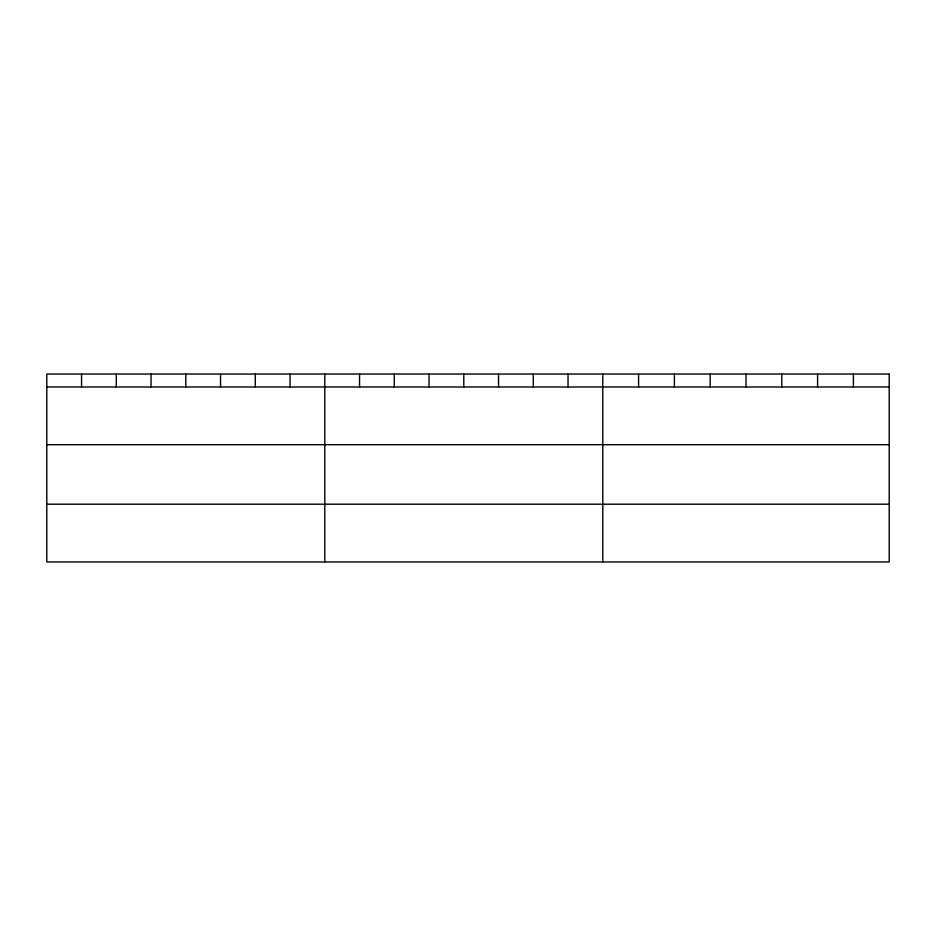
<?xml version="1.0" encoding="UTF-8"?>
<svg xmlns="http://www.w3.org/2000/svg" width="936" height="936" viewBox="0 0 936 936"><rect width="100%" height="100%" fill="white"/><g stroke="black" fill="none" stroke-linecap="round" stroke-linejoin="round"><path stroke-width="1.4" d="M46.8 386.977L889.2 386.977M46.8 444.705L889.2 444.705M46.8 504.2L889.2 504.2M853.398 374.061L853.398 386.977M817.596 374.061L817.596 386.977M781.794 374.061L781.794 386.977M745.992 374.061L745.992 386.977M710.19 374.061L710.19 386.977M674.388 374.061L674.388 386.977M638.586 374.061L638.586 386.977M602.784 374.061L602.784 561.939M568.035 374.061L568.035 386.977M533.286 374.061L533.286 386.977M498.537 374.061L498.537 386.977M463.788 374.061L463.788 386.977M429.039 374.061L429.039 386.977M394.29 374.061L394.29 386.977M359.541 374.061L359.541 386.977M324.792 374.061L324.792 561.939M290.043 374.061L290.043 386.977M255.294 374.061L255.294 386.977M220.545 374.061L220.545 386.977M185.796 374.061L185.796 386.977M151.047 374.061L151.047 386.977M116.298 374.061L116.298 386.977M81.549 374.061L81.549 386.977M889.2 374.061L46.8 374.061L46.8 561.939L889.2 561.939L889.2 374.061"/></g></svg>
